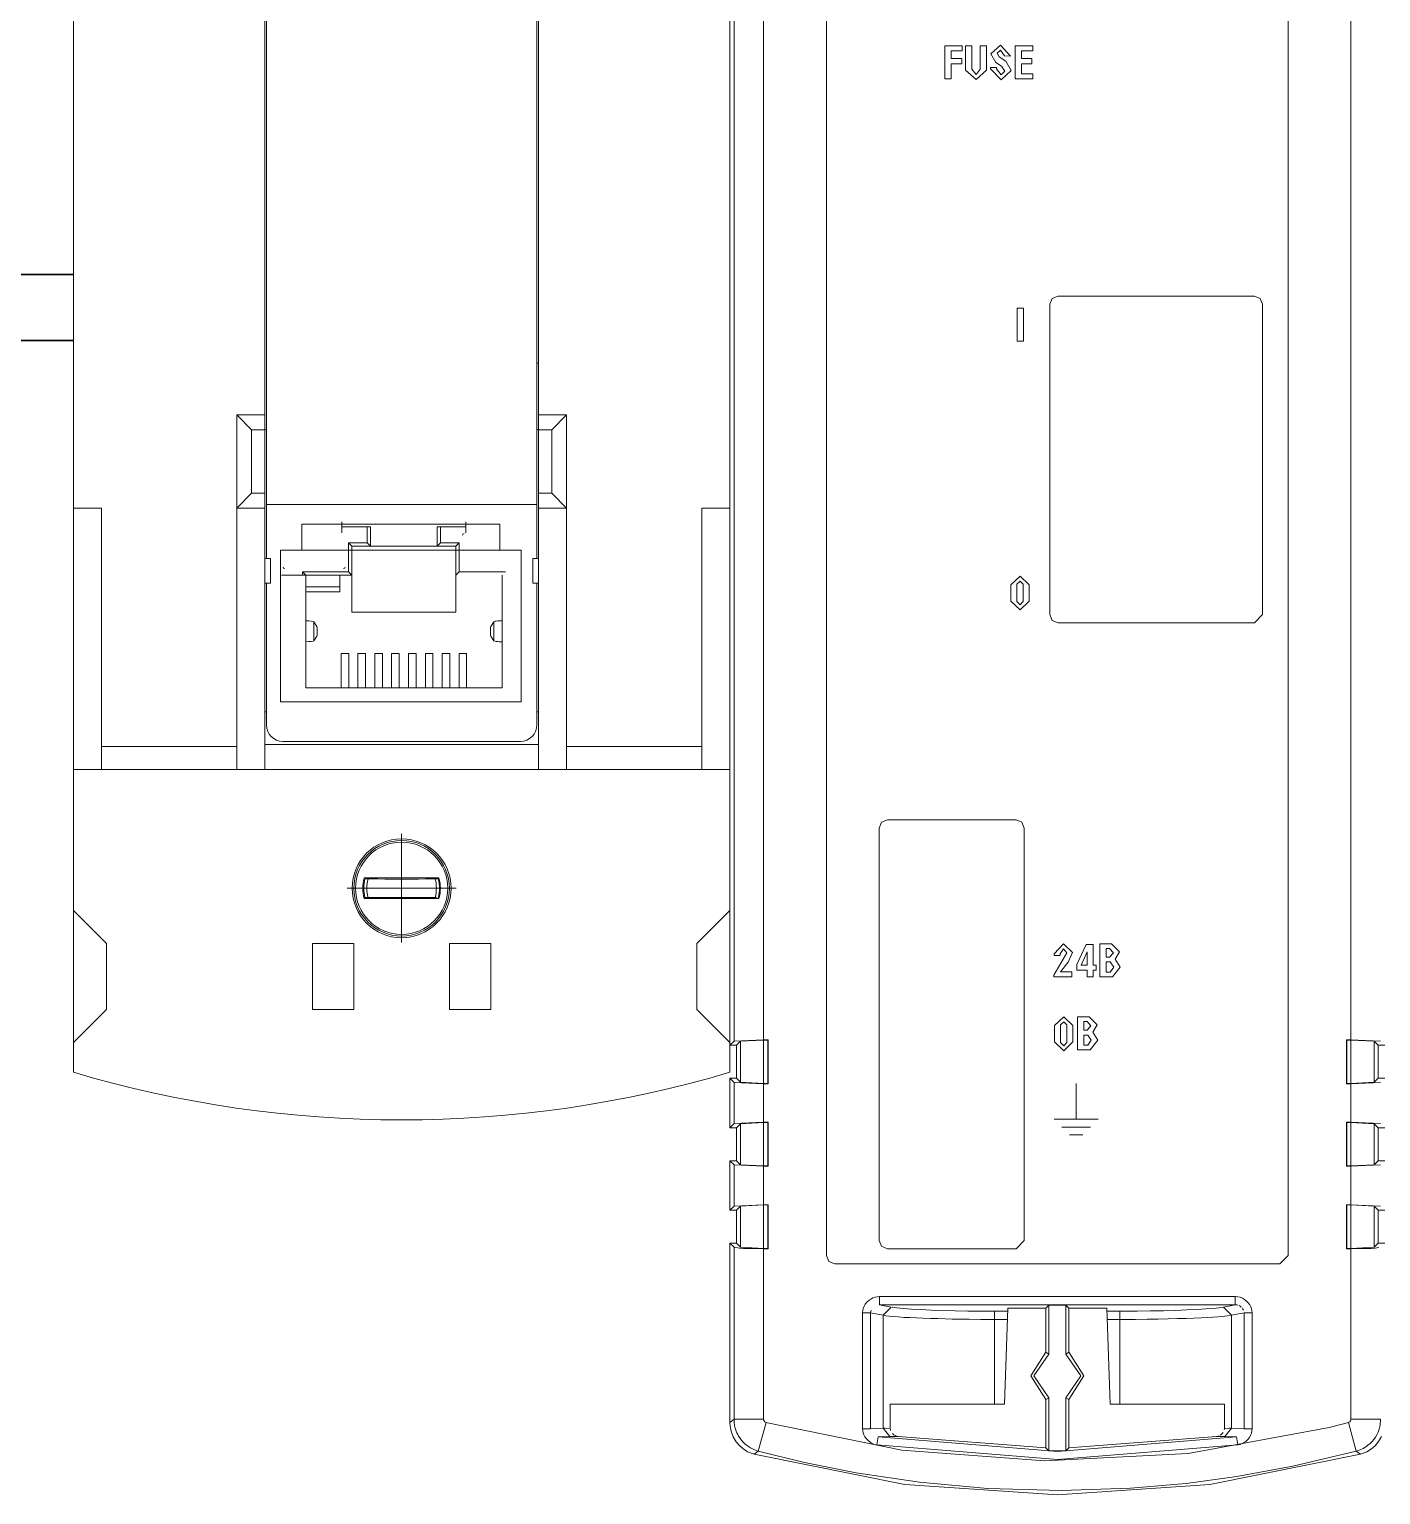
# Model space of a CAD drawing. Header units: millimetres. Extents: x -6000 to 26000, y -6000 to 26000.
# Drawn here: x 86.14 to 97.54, y -4552.83 to -4540.48 of the extents above; entities that cross this region are included whole.
import ezdxf

# ---------------------------------------------------------------- set-up
doc = ezdxf.new("R2010")
doc.units = ezdxf.units.MM
doc.header["$MEASUREMENT"] = 0
doc.linetypes.add('DOT_CENTER', pattern=[14, 12, -1, 0, -1])
for name, color, linetype, lineweight in [('Чертеж и Рисунок_Ном._пера__2', 8, 'Continuous', 15), ('Чертеж и Рисунок_Ном._пера__21', 7, 'Continuous', 30), ('Чертеж и Рисунок_Ном._пера__7', 7, 'Continuous', 15)]:
    doc.layers.add(name, color=color, linetype=linetype, lineweight=lineweight)

msp = doc.modelspace()

# ---------------------------------------------------------------- linework, layer by layer
at = {"layer": 'Чертеж и Рисунок_Ном._пера__2', "color": 8, "linetype": 'DOT_CENTER', "lineweight": 15}
for p, q in [((89.281, -4547.261), (89.281, -4548.179)), ((89.74, -4547.72), (88.822, -4547.72))]:
    msp.add_line(p, q, dxfattribs=at)
at = {"layer": 'Чертеж и Рисунок_Ном._пера__2', "color": 8, "linetype": 'Continuous', "lineweight": 15}
msp.add_circle((89.281, -4547.72), 0.389, dxfattribs=at)
for radius, start, end in [(0.319, 165.6045, 194.3955), (0.293, 164.6084, 195.3916), (0.293, 344.6084, 15.3916), (0.319, 345.6045, 14.3955)]:
    msp.add_arc((89.281, -4547.72), radius, start, end, dxfattribs=at)
at = {"layer": 'Чертеж и Рисунок_Ном._пера__21', "color": 7, "linetype": 'Continuous', "lineweight": 30}
for p, q in [((86.513, -4542.545), (85.094, -4542.545)), ((86.513, -4543.102), (85.094, -4543.102))]:
    msp.add_line(p, q, dxfattribs=at)
at = {"layer": 'Чертеж и Рисунок_Ном._пера__7', "color": 7, "linetype": 'Continuous', "lineweight": 15}
for p, q in [((88.141, -4536.397), (88.141, -4544.938)), ((90.422, -4544.938), (90.422, -4536.397)), ((92.863, -4550.818), (92.863, -4536.351)), ((96.758, -4536.351), (96.758, -4550.818)), ((86.513, -4536.821), (86.513, -4544.514)), ((92.049, -4549.044), (92.049, -4536.803)), ((92.049, -4544.514), (92.049, -4536.821)), ((92.084, -4549.01), (92.084, -4536.838)), ((92.334, -4548.998), (92.334, -4536.85)), ((97.287, -4548.998), (97.287, -4536.85)), ((88.127, -4537.607), (88.127, -4543.728)), ((90.436, -4543.291), (90.436, -4540.2)), ((94.748, -4542.795), (94.748, -4545.412)), ((96.473, -4542.726), (94.817, -4542.726)), ((96.542, -4545.412), (96.542, -4542.795)), ((90.436, -4543.291), (90.422, -4543.291)), ((90.436, -4543.728), (90.436, -4543.291)), ((87.89, -4543.728), (88.015, -4543.853)), ((87.89, -4543.728), (88.127, -4543.728)), ((87.89, -4544.514), (87.89, -4543.728)), ((88.127, -4543.853), (88.127, -4543.728)), ((90.436, -4543.728), (90.672, -4543.728)), ((90.436, -4543.728), (90.436, -4543.85)), ((90.672, -4543.728), (90.548, -4543.853)), ((90.672, -4543.728), (90.672, -4544.514)), ((88.015, -4543.853), (88.127, -4543.853)), ((88.015, -4543.853), (88.015, -4544.389)), ((88.127, -4543.853), (88.127, -4543.85)), ((88.141, -4543.85), (88.127, -4543.85)), ((88.127, -4544.389), (88.127, -4543.853)), ((90.436, -4543.85), (90.422, -4543.85)), ((90.436, -4544.389), (90.436, -4543.853)), ((90.436, -4543.853), (90.436, -4543.853)), ((90.436, -4543.853), (90.548, -4543.853)), ((90.548, -4544.389), (90.548, -4543.853)), ((88.015, -4544.389), (87.89, -4544.514)), ((88.127, -4544.389), (88.015, -4544.389)), ((88.127, -4544.514), (88.127, -4544.389)), ((90.436, -4544.389), (90.436, -4544.514)), ((90.436, -4544.389), (90.548, -4544.389)), ((90.672, -4544.514), (90.548, -4544.389)), ((86.513, -4544.514), (86.513, -4546.718)), ((86.75, -4544.514), (86.513, -4544.514)), ((86.75, -4546.525), (86.75, -4544.514)), ((87.89, -4544.514), (88.127, -4544.514)), ((87.89, -4546.525), (87.89, -4544.514)), ((88.127, -4544.938), (88.127, -4544.514)), ((90.422, -4544.485), (88.141, -4544.485)), ((90.436, -4544.514), (90.436, -4544.938)), ((90.436, -4544.514), (90.672, -4544.514)), ((90.672, -4546.525), (90.672, -4544.514)), ((91.813, -4546.525), (91.813, -4544.514)), ((92.049, -4544.514), (91.813, -4544.514)), ((92.049, -4544.514), (92.049, -4546.718)), ((89.274, -4544.649), (88.44, -4544.649)), ((88.44, -4544.649), (88.44, -4544.868)), ((88.778, -4544.631), (88.778, -4544.722)), ((88.778, -4544.673), (89.018, -4544.673)), ((88.99, -4544.673), (88.99, -4544.807)), ((89.018, -4544.673), (89.018, -4544.835)), ((89.274, -4544.649), (90.109, -4544.649)), ((89.582, -4544.673), (89.822, -4544.673)), ((89.582, -4544.835), (89.582, -4544.673)), ((89.61, -4544.807), (89.61, -4544.673)), ((89.822, -4544.631), (89.822, -4544.722)), ((90.109, -4544.649), (90.109, -4544.868)), ((88.99, -4544.807), (88.834, -4544.807)), ((88.834, -4544.807), (88.834, -4545.053)), ((88.862, -4544.835), (88.834, -4544.807)), ((89.018, -4544.835), (88.99, -4544.807)), ((89.582, -4544.835), (89.61, -4544.807)), ((89.766, -4544.807), (89.61, -4544.807)), ((89.738, -4544.835), (89.766, -4544.807)), ((89.766, -4545.053), (89.766, -4544.807)), ((88.862, -4544.835), (89.738, -4544.835)), ((88.862, -4544.835), (88.862, -4545.391)), ((89.738, -4544.835), (89.738, -4545.391)), ((88.127, -4544.938), (88.175, -4544.938)), ((88.127, -4545.147), (88.127, -4544.938)), ((88.175, -4544.938), (88.175, -4545.147)), ((88.444, -4545.053), (88.444, -4545.081)), ((88.834, -4545.053), (88.444, -4545.053)), ((88.472, -4545.081), (88.444, -4545.053)), ((88.862, -4545.081), (88.834, -4545.053)), ((89.738, -4545.081), (89.766, -4545.053)), ((90.156, -4545.053), (89.766, -4545.053)), ((90.387, -4544.938), (90.387, -4545.147)), ((90.387, -4544.938), (90.436, -4544.938)), ((90.436, -4544.938), (90.436, -4545.147)), ((88.175, -4545.147), (88.127, -4545.147)), ((88.127, -4546.232), (88.127, -4545.147)), ((88.141, -4545.147), (88.141, -4546.343)), ((88.862, -4545.081), (88.267, -4545.081)), ((88.472, -4545.081), (88.472, -4546.031)), ((88.76, -4545.178), (88.472, -4545.178)), ((88.76, -4545.081), (88.76, -4545.22)), ((90.128, -4545.081), (90.128, -4546.031)), ((90.436, -4545.147), (90.387, -4545.147)), ((90.422, -4546.343), (90.422, -4545.147)), ((90.436, -4545.147), (90.436, -4546.232)), ((88.76, -4545.22), (88.472, -4545.22)), ((89.738, -4545.391), (88.862, -4545.391)), ((88.541, -4545.633), (88.541, -4545.473)), ((88.541, -4545.473), (88.567, -4545.512)), ((88.57, -4545.57), (88.57, -4545.536)), ((90.03, -4545.57), (90.03, -4545.536)), ((90.059, -4545.473), (90.033, -4545.512)), ((90.059, -4545.633), (90.059, -4545.473)), ((94.817, -4545.481), (96.473, -4545.481)), ((88.541, -4545.633), (88.567, -4545.594)), ((90.059, -4545.633), (90.033, -4545.594)), ((88.772, -4545.739), (88.772, -4546.031)), ((88.835, -4545.739), (88.772, -4545.739)), ((88.835, -4545.739), (88.835, -4546.031)), ((88.913, -4545.739), (88.913, -4546.031)), ((88.977, -4545.739), (88.913, -4545.739)), ((88.977, -4545.739), (88.977, -4546.031)), ((89.055, -4545.739), (89.055, -4546.031)), ((89.119, -4545.739), (89.055, -4545.739)), ((89.119, -4545.739), (89.119, -4546.031)), ((89.197, -4545.739), (89.197, -4546.031)), ((89.261, -4545.739), (89.197, -4545.739)), ((89.261, -4545.739), (89.261, -4546.031)), ((89.339, -4545.739), (89.339, -4546.031)), ((89.403, -4545.739), (89.339, -4545.739)), ((89.403, -4545.739), (89.403, -4546.031)), ((89.481, -4545.739), (89.481, -4546.031)), ((89.545, -4545.739), (89.481, -4545.739)), ((89.545, -4545.739), (89.545, -4546.031)), ((89.623, -4545.739), (89.623, -4546.031)), ((89.687, -4545.739), (89.623, -4545.739)), ((89.687, -4545.739), (89.687, -4546.031)), ((89.829, -4545.739), (89.765, -4545.739)), ((89.765, -4545.739), (89.765, -4546.031)), ((89.829, -4545.739), (89.829, -4546.031)), ((90.128, -4546.031), (88.472, -4546.031)), ((88.127, -4546.507), (88.127, -4546.232)), ((88.141, -4546.232), (88.127, -4546.232)), ((90.436, -4546.232), (90.422, -4546.232)), ((90.436, -4546.232), (90.436, -4546.507)), ((86.75, -4546.718), (86.75, -4546.525)), ((87.89, -4546.525), (86.75, -4546.525)), ((87.89, -4546.718), (87.89, -4546.525)), ((88.127, -4546.718), (88.127, -4546.507)), ((88.127, -4546.507), (90.436, -4546.507)), ((90.283, -4546.482), (88.28, -4546.482)), ((90.436, -4546.507), (90.436, -4546.718)), ((91.813, -4546.525), (90.672, -4546.525)), ((90.672, -4546.718), (90.672, -4546.525)), ((91.813, -4546.718), (91.813, -4546.525)), ((86.513, -4546.718), (86.513, -4547.908)), ((86.513, -4546.718), (86.75, -4546.718)), ((86.75, -4546.718), (87.89, -4546.718)), ((87.89, -4546.718), (88.127, -4546.718)), ((88.127, -4546.718), (90.436, -4546.718)), ((90.436, -4546.718), (90.672, -4546.718)), ((90.672, -4546.718), (91.813, -4546.718)), ((91.813, -4546.718), (92.049, -4546.718)), ((92.049, -4547.908), (92.049, -4546.718)), ((94.463, -4547.143), (93.378, -4547.143)), ((93.308, -4547.213), (93.308, -4550.69)), ((94.532, -4550.69), (94.532, -4547.213)), ((89.596, -4547.632), (88.966, -4547.632)), ((88.966, -4547.807), (89.596, -4547.807)), ((86.513, -4547.908), (86.513, -4549.02)), ((86.513, -4547.908), (86.791, -4548.186)), ((91.771, -4548.186), (92.049, -4547.908)), ((92.049, -4547.908), (92.049, -4549.02)), ((86.791, -4548.186), (86.791, -4548.742)), ((88.53, -4548.742), (88.53, -4548.186)), ((88.878, -4548.186), (88.53, -4548.186)), ((88.878, -4548.186), (88.878, -4548.742)), ((89.685, -4548.186), (90.032, -4548.186)), ((89.685, -4548.742), (89.685, -4548.186)), ((90.032, -4548.186), (90.032, -4548.742)), ((91.771, -4548.742), (91.771, -4548.186)), ((93.308, -4550.69), (93.308, -4548.188)), ((94.532, -4550.69), (94.532, -4548.188)), ((86.791, -4548.742), (86.513, -4549.02)), ((88.878, -4548.742), (88.53, -4548.742)), ((90.032, -4548.742), (89.685, -4548.742)), ((92.049, -4549.02), (91.771, -4548.742)), ((92.049, -4549.044), (92.084, -4549.01)), ((92.105, -4549.044), (92.139, -4549.01)), ((92.139, -4549.356), (92.139, -4549.01)), ((92.334, -4548.998), (92.372, -4548.998)), ((92.334, -4549), (92.369, -4549)), ((92.334, -4549.366), (92.334, -4549)), ((92.372, -4548.998), (92.369, -4549)), ((92.369, -4549.366), (92.369, -4549)), ((92.372, -4549.369), (92.372, -4548.998)), ((97.249, -4548.998), (97.287, -4548.998)), ((97.249, -4548.998), (97.249, -4549.369)), ((97.252, -4549), (97.249, -4548.998)), ((97.252, -4549), (97.252, -4549.366)), ((97.252, -4549), (97.287, -4549)), ((97.287, -4549), (97.287, -4549.366)), ((97.482, -4549.01), (97.482, -4549.356)), ((97.482, -4549.01), (97.516, -4549.044)), ((86.513, -4549.02), (86.513, -4549.272)), ((92.049, -4549.272), (92.049, -4549.02)), ((92.105, -4549.044), (92.049, -4549.044)), ((92.105, -4549.044), (92.105, -4549.322)), ((97.572, -4549.044), (97.516, -4549.044)), ((97.516, -4549.322), (97.516, -4549.044)), ((92.084, -4549.357), (92.049, -4549.322)), ((92.105, -4549.322), (92.049, -4549.322)), ((92.049, -4549.74), (92.049, -4549.322)), ((92.084, -4549.705), (92.084, -4549.357)), ((92.105, -4549.322), (92.139, -4549.356)), ((92.334, -4549.366), (92.369, -4549.366)), ((92.334, -4549.366), (92.334, -4549.366)), ((92.334, -4549.693), (92.334, -4549.369)), ((92.334, -4549.369), (92.372, -4549.369)), ((92.372, -4549.369), (92.369, -4549.366)), ((94.97, -4549.368), (94.97, -4549.669)), ((97.249, -4549.369), (97.252, -4549.366)), ((97.249, -4549.369), (97.287, -4549.369)), ((97.252, -4549.366), (97.287, -4549.366)), ((97.287, -4549.366), (97.287, -4549.366)), ((97.287, -4549.693), (97.287, -4549.369)), ((97.482, -4549.356), (97.516, -4549.322)), ((97.572, -4549.322), (97.516, -4549.322)), ((92.049, -4549.74), (92.084, -4549.705)), ((92.105, -4549.74), (92.049, -4549.74)), ((92.105, -4549.74), (92.139, -4549.706)), ((92.105, -4549.74), (92.105, -4550.018)), ((92.139, -4550.052), (92.139, -4549.706)), ((92.334, -4549.693), (92.372, -4549.693)), ((92.334, -4549.696), (92.369, -4549.696)), ((92.334, -4550.062), (92.334, -4549.696)), ((92.369, -4549.696), (92.372, -4549.693)), ((92.369, -4550.062), (92.369, -4549.696)), ((92.372, -4550.065), (92.372, -4549.693)), ((94.784, -4549.669), (95.156, -4549.669)), ((94.848, -4549.734), (95.091, -4549.734)), ((97.249, -4549.693), (97.287, -4549.693)), ((97.252, -4549.696), (97.249, -4549.693)), ((97.249, -4549.693), (97.249, -4550.065)), ((97.252, -4549.696), (97.252, -4550.062)), ((97.252, -4549.696), (97.287, -4549.696)), ((97.287, -4549.696), (97.287, -4550.062)), ((97.482, -4549.706), (97.482, -4550.052)), ((97.482, -4549.706), (97.516, -4549.74)), ((97.516, -4550.018), (97.516, -4549.74)), ((97.572, -4549.74), (97.516, -4549.74)), ((95.026, -4549.799), (94.914, -4549.799)), ((92.105, -4550.018), (92.049, -4550.018)), ((92.084, -4550.052), (92.049, -4550.018)), ((92.049, -4550.435), (92.049, -4550.018)), ((92.084, -4550.401), (92.084, -4550.052)), ((92.105, -4550.018), (92.139, -4550.052)), ((92.334, -4550.062), (92.369, -4550.062)), ((92.334, -4550.062), (92.334, -4550.062)), ((92.334, -4550.065), (92.372, -4550.065)), ((92.334, -4550.389), (92.334, -4550.065)), ((92.372, -4550.065), (92.369, -4550.062)), ((97.252, -4550.062), (97.249, -4550.065)), ((97.249, -4550.065), (97.287, -4550.065)), ((97.252, -4550.062), (97.287, -4550.062)), ((97.287, -4550.062), (97.287, -4550.062)), ((97.287, -4550.389), (97.287, -4550.065)), ((97.482, -4550.052), (97.516, -4550.018)), ((97.572, -4550.018), (97.516, -4550.018)), ((92.049, -4550.435), (92.084, -4550.401)), ((92.105, -4550.435), (92.049, -4550.435)), ((92.105, -4550.435), (92.139, -4550.401)), ((92.105, -4550.435), (92.105, -4550.713)), ((92.139, -4550.747), (92.139, -4550.401)), ((92.334, -4550.389), (92.372, -4550.389)), ((92.334, -4550.391), (92.369, -4550.391)), ((92.334, -4550.757), (92.334, -4550.391)), ((92.369, -4550.391), (92.372, -4550.389)), ((92.369, -4550.757), (92.369, -4550.391)), ((92.372, -4550.76), (92.372, -4550.389)), ((97.249, -4550.389), (97.287, -4550.389)), ((97.249, -4550.389), (97.249, -4550.76)), ((97.252, -4550.391), (97.249, -4550.389)), ((97.252, -4550.391), (97.287, -4550.391)), ((97.252, -4550.391), (97.252, -4550.757)), ((97.287, -4550.391), (97.287, -4550.757)), ((97.482, -4550.401), (97.482, -4550.747)), ((97.482, -4550.401), (97.516, -4550.435)), ((97.572, -4550.435), (97.516, -4550.435)), ((97.516, -4550.713), (97.516, -4550.435)), ((92.049, -4552.225), (92.049, -4550.713)), ((92.105, -4550.713), (92.049, -4550.713)), ((92.084, -4550.748), (92.049, -4550.713)), ((92.105, -4550.713), (92.139, -4550.747)), ((97.482, -4550.747), (97.516, -4550.713)), ((97.572, -4550.713), (97.516, -4550.713)), ((92.084, -4552.199), (92.084, -4550.748)), ((92.334, -4550.757), (92.369, -4550.757)), ((92.334, -4550.757), (92.334, -4550.757)), ((92.334, -4552.199), (92.334, -4550.76)), ((92.334, -4550.76), (92.372, -4550.76)), ((92.372, -4550.76), (92.369, -4550.757)), ((93.378, -4550.76), (94.463, -4550.76)), ((97.252, -4550.757), (97.249, -4550.76)), ((97.249, -4550.76), (97.287, -4550.76)), ((97.252, -4550.757), (97.287, -4550.757)), ((97.287, -4550.757), (97.287, -4550.757)), ((97.287, -4552.199), (97.287, -4550.76)), ((96.688, -4550.887), (92.933, -4550.887)), ((93.31, -4551.233), (93.31, -4551.163)), ((96.311, -4551.163), (93.31, -4551.163)), ((96.311, -4551.233), (93.31, -4551.233)), ((93.31, -4551.233), (93.409, -4551.252)), ((96.212, -4551.252), (96.311, -4551.233)), ((96.311, -4551.163), (96.311, -4551.233)), ((93.168, -4551.301), (93.168, -4552.279)), ((93.168, -4551.301), (93.235, -4551.301)), ((93.235, -4551.301), (93.341, -4551.322)), ((93.235, -4551.301), (93.235, -4552.279)), ((93.341, -4551.322), (93.341, -4552.274)), ((94.282, -4551.287), (94.393, -4551.287)), ((94.282, -4551.287), (94.282, -4551.357)), ((94.282, -4552.07), (94.282, -4551.357)), ((94.282, -4551.357), (94.391, -4551.357)), ((94.394, -4551.261), (94.366, -4552.07)), ((94.713, -4551.261), (94.394, -4551.261)), ((94.713, -4551.261), (94.738, -4551.237)), ((94.713, -4551.261), (94.713, -4551.633)), ((94.738, -4551.237), (94.883, -4551.237)), ((94.738, -4551.237), (94.738, -4551.649)), ((94.883, -4551.649), (94.883, -4551.237)), ((94.883, -4551.237), (94.908, -4551.261)), ((94.908, -4551.633), (94.908, -4551.261)), ((95.227, -4551.261), (94.908, -4551.261)), ((95.227, -4551.261), (95.255, -4552.07)), ((95.228, -4551.287), (95.339, -4551.287)), ((95.23, -4551.357), (95.339, -4551.357)), ((95.339, -4551.357), (95.339, -4551.287)), ((95.339, -4552.07), (95.339, -4551.357)), ((96.28, -4551.322), (96.386, -4551.301)), ((96.28, -4551.322), (96.28, -4552.274)), ((96.386, -4551.301), (96.453, -4551.301)), ((96.386, -4552.279), (96.386, -4551.301)), ((96.453, -4552.279), (96.453, -4551.301)), ((93.402, -4552.275), (93.402, -4552.07)), ((93.402, -4552.07), (94.366, -4552.07)), ((94.713, -4552.033), (94.713, -4552.44)), ((94.738, -4552.017), (94.738, -4552.465)), ((94.883, -4552.465), (94.883, -4552.017)), ((94.908, -4552.44), (94.908, -4552.033)), ((95.255, -4552.07), (96.219, -4552.07)), ((96.219, -4552.07), (96.219, -4552.275)), ((92.049, -4552.225), (92.084, -4552.199)), ((93.235, -4552.279), (93.168, -4552.279)), ((93.288, -4552.415), (93.299, -4552.347)), ((96.322, -4552.347), (96.333, -4552.415)), ((96.453, -4552.279), (96.386, -4552.279)), ((92.254, -4552.493), (92.289, -4552.467)), ((94.738, -4552.465), (94.713, -4552.44)), ((94.908, -4552.44), (94.883, -4552.465)), ((97.367, -4552.493), (97.332, -4552.467))]:
    msp.add_line(p, q, dxfattribs=at)
at = {"layer": 'Чертеж и Рисунок_Ном._пера__7', "color": 7, "linetype": 'Continuous', "lineweight": 15, "flags": 128}
for points in [[(93.863, -4540.616), (93.863, -4540.895), (93.916, -4540.895), (93.916, -4540.766), (94.004, -4540.766), (94.004, -4540.723), (93.916, -4540.723), (93.916, -4540.658), (94.009, -4540.658), (94.009, -4540.616)], [(94.037, -4540.616), (94.037, -4540.82), (94.125, -4540.9), (94.213, -4540.82), (94.213, -4540.616), (94.161, -4540.616), (94.161, -4540.812), (94.125, -4540.858), (94.09, -4540.812), (94.09, -4540.616)], [(94.415, -4540.704), (94.332, -4540.611), (94.25, -4540.683), (94.292, -4540.755), (94.339, -4540.786), (94.368, -4540.828), (94.337, -4540.859), (94.298, -4540.81), (94.298, -4540.799), (94.247, -4540.799), (94.247, -4540.81), (94.337, -4540.902), (94.422, -4540.823), (94.375, -4540.745), (94.321, -4540.709), (94.303, -4540.677), (94.331, -4540.653), (94.364, -4540.701)], [(94.455, -4540.616), (94.455, -4540.895), (94.604, -4540.895), (94.604, -4540.853), (94.508, -4540.853), (94.508, -4540.766), (94.595, -4540.766), (94.595, -4540.723), (94.508, -4540.723), (94.508, -4540.658), (94.604, -4540.658), (94.604, -4540.616)], [(94.525, -4542.828), (94.472, -4542.828), (94.472, -4543.107), (94.525, -4543.107)], [(94.496, -4545.087), (94.419, -4545.16), (94.419, -4545.298), (94.496, -4545.373), (94.572, -4545.298), (94.572, -4545.16)], [(94.496, -4545.13), (94.523, -4545.155), (94.523, -4545.302), (94.496, -4545.33), (94.468, -4545.303), (94.468, -4545.155)], [(95.054, -4548.194), (94.976, -4548.363), (94.976, -4548.412), (95.063, -4548.412), (95.063, -4548.468), (95.112, -4548.468), (95.112, -4548.412), (95.137, -4548.412), (95.137, -4548.37), (95.112, -4548.37), (95.112, -4548.194)], [(95.063, -4548.37), (95.012, -4548.37), (95.063, -4548.257)], [(95.223, -4548.228), (95.251, -4548.228), (95.283, -4548.264), (95.25, -4548.302), (95.223, -4548.302)], [(95.223, -4548.342), (95.257, -4548.342), (95.286, -4548.385), (95.257, -4548.428), (95.223, -4548.428)], [(94.864, -4548.805), (94.787, -4548.878), (94.787, -4549.016), (94.864, -4549.091), (94.94, -4549.016), (94.94, -4548.878)], [(94.864, -4548.848), (94.891, -4548.873), (94.891, -4549.02), (94.864, -4549.048), (94.836, -4549.021), (94.836, -4548.873)], [(95.034, -4548.845), (95.062, -4548.845), (95.094, -4548.88), (95.061, -4548.918), (95.034, -4548.918)], [(95.034, -4548.958), (95.068, -4548.958), (95.097, -4549.001), (95.068, -4549.044), (95.034, -4549.044)]]:
    msp.add_lwpolyline(points, close=True, dxfattribs=at)
for points in [[(94.817, -4542.726), (94.768, -4542.746), (94.748, -4542.795)], [(96.522, -4542.746), (96.473, -4542.726)], [(96.542, -4542.795), (96.522, -4542.746)], [(94.748, -4545.412), (94.768, -4545.461)], [(96.473, -4545.481), (96.542, -4545.412)], [(90.059, -4545.473), (90.069, -4545.469), (90.079, -4545.467), (90.092, -4545.466), (90.103, -4545.465), (90.116, -4545.465), (90.128, -4545.465)], [(94.768, -4545.461), (94.817, -4545.481)], [(90.059, -4545.633), (90.069, -4545.637), (90.079, -4545.639), (90.092, -4545.64), (90.103, -4545.641), (90.116, -4545.641), (90.128, -4545.641)], [(93.378, -4547.143), (93.329, -4547.164), (93.308, -4547.213)], [(94.512, -4547.164), (94.463, -4547.143)], [(94.532, -4547.213), (94.512, -4547.164)], [(88.998, -4547.642), (88.986, -4547.642), (88.975, -4547.641)], [(89.564, -4547.642), (89.483, -4547.642), (89.423, -4547.643), (89.338, -4547.643), (89.281, -4547.643), (89.225, -4547.643), (89.14, -4547.643), (89.08, -4547.642), (88.998, -4547.642)], [(89.59, -4547.641), (89.577, -4547.642), (89.567, -4547.642)], [(88.973, -4547.799), (88.984, -4547.798), (88.998, -4547.798)], [(88.998, -4547.798), (89.08, -4547.797), (89.14, -4547.797), (89.225, -4547.797), (89.281, -4547.797), (89.338, -4547.797), (89.423, -4547.797), (89.483, -4547.797), (89.564, -4547.798)], [(89.564, -4547.798), (89.576, -4547.798)], [(94.903, -4548.343), (94.939, -4548.262), (94.862, -4548.189), (94.785, -4548.272), (94.785, -4548.288), (94.834, -4548.288), (94.834, -4548.273), (94.862, -4548.231), (94.89, -4548.266), (94.861, -4548.318), (94.781, -4548.453), (94.781, -4548.468), (94.933, -4548.468), (94.933, -4548.425)], [(95.299, -4548.318), (95.336, -4548.257), (95.267, -4548.189), (95.17, -4548.189), (95.17, -4548.468)], [(94.933, -4548.425), (94.838, -4548.425), (94.903, -4548.343)], [(95.17, -4548.468), (95.276, -4548.468), (95.34, -4548.385), (95.299, -4548.318)], [(95.11, -4548.934), (95.147, -4548.873), (95.078, -4548.805), (94.981, -4548.805), (94.981, -4549.084)], [(92.334, -4548.998), (92.084, -4549.01)], [(92.334, -4548.998), (92.084, -4549.01)], [(92.334, -4548.998), (92.084, -4549.01)], [(92.334, -4548.998), (92.084, -4549.01)], [(92.334, -4548.998), (92.084, -4549.01)], [(92.334, -4548.998), (92.084, -4549.01)], [(92.334, -4548.998), (92.084, -4549.01)], [(92.334, -4548.998), (92.084, -4549.01)], [(92.334, -4548.998), (92.084, -4549.01)], [(92.334, -4548.998), (92.084, -4549.01)], [(92.334, -4548.998), (92.084, -4549.01)], [(92.334, -4548.998), (92.084, -4549.01)], [(92.334, -4548.998), (92.084, -4549.01)], [(92.334, -4548.998), (92.084, -4549.01)], [(92.334, -4548.998), (92.084, -4549.01)], [(92.334, -4548.998), (92.084, -4549.01)], [(92.334, -4548.998), (92.084, -4549.01)], [(92.334, -4548.998), (92.084, -4549.01)], [(92.334, -4548.998), (92.084, -4549.01)], [(92.334, -4548.998), (92.084, -4549.01)], [(92.334, -4548.998), (92.084, -4549.01)], [(92.334, -4549), (92.139, -4549.01)], [(92.334, -4549), (92.139, -4549.01)], [(92.334, -4549), (92.139, -4549.01)], [(92.334, -4549), (92.139, -4549.01)], [(92.334, -4549), (92.139, -4549.01)], [(92.334, -4549), (92.139, -4549.01)], [(92.334, -4549), (92.139, -4549.01)], [(92.334, -4549), (92.139, -4549.01)], [(92.334, -4549), (92.139, -4549.01)], [(92.334, -4549), (92.139, -4549.01)], [(92.334, -4549), (92.139, -4549.01)], [(92.334, -4549), (92.139, -4549.01)], [(92.334, -4549), (92.139, -4549.01)], [(92.334, -4549), (92.139, -4549.01)], [(92.334, -4549), (92.139, -4549.01)], [(92.334, -4549), (92.139, -4549.01)], [(92.334, -4549), (92.139, -4549.01)], [(92.334, -4549), (92.139, -4549.01)], [(92.334, -4549), (92.139, -4549.01)], [(92.334, -4549), (92.139, -4549.01)], [(92.334, -4549), (92.139, -4549.01)], [(94.981, -4549.084), (95.087, -4549.084), (95.151, -4549.001), (95.11, -4548.934)], [(97.537, -4549.01), (97.287, -4548.998)], [(97.537, -4549.01), (97.287, -4548.998)], [(97.537, -4549.01), (97.287, -4548.998)], [(97.537, -4549.01), (97.287, -4548.998)], [(97.537, -4549.01), (97.287, -4548.998)], [(97.537, -4549.01), (97.287, -4548.998)], [(97.537, -4549.01), (97.287, -4548.998)], [(97.537, -4549.01), (97.287, -4548.998)], [(97.537, -4549.01), (97.287, -4548.998)], [(97.537, -4549.01), (97.287, -4548.998)], [(97.537, -4549.01), (97.287, -4548.998)], [(97.537, -4549.01), (97.287, -4548.998)], [(97.537, -4549.01), (97.287, -4548.998)], [(97.537, -4549.01), (97.287, -4548.998)], [(97.537, -4549.01), (97.287, -4548.998)], [(97.537, -4549.01), (97.287, -4548.998)], [(97.537, -4549.01), (97.287, -4548.998)], [(97.537, -4549.01), (97.287, -4548.998)], [(97.537, -4549.01), (97.287, -4548.998)], [(97.537, -4549.01), (97.287, -4548.998)], [(97.537, -4549.01), (97.287, -4548.998)], [(97.482, -4549.01), (97.287, -4549)], [(97.482, -4549.01), (97.287, -4549)], [(97.482, -4549.01), (97.287, -4549)], [(97.482, -4549.01), (97.287, -4549)], [(97.482, -4549.01), (97.287, -4549)], [(97.482, -4549.01), (97.287, -4549)], [(97.482, -4549.01), (97.287, -4549)], [(97.482, -4549.01), (97.287, -4549)], [(97.482, -4549.01), (97.287, -4549)], [(97.482, -4549.01), (97.287, -4549)], [(97.482, -4549.01), (97.287, -4549)], [(97.482, -4549.01), (97.287, -4549)], [(97.482, -4549.01), (97.287, -4549)], [(97.482, -4549.01), (97.287, -4549)], [(97.482, -4549.01), (97.287, -4549)], [(97.482, -4549.01), (97.287, -4549)], [(97.482, -4549.01), (97.287, -4549)], [(97.482, -4549.01), (97.287, -4549)], [(97.482, -4549.01), (97.287, -4549)], [(97.482, -4549.01), (97.287, -4549)], [(97.482, -4549.01), (97.287, -4549)], [(92.084, -4549.357), (92.334, -4549.369)], [(92.084, -4549.357), (92.334, -4549.369)], [(92.084, -4549.357), (92.334, -4549.369)], [(92.084, -4549.357), (92.334, -4549.369)], [(92.084, -4549.357), (92.334, -4549.369)], [(92.084, -4549.357), (92.334, -4549.369)], [(92.084, -4549.357), (92.334, -4549.369)], [(92.084, -4549.357), (92.334, -4549.369)], [(92.084, -4549.357), (92.334, -4549.369)], [(92.084, -4549.357), (92.334, -4549.369)], [(92.084, -4549.357), (92.334, -4549.369)], [(92.084, -4549.357), (92.334, -4549.369)], [(92.084, -4549.357), (92.334, -4549.369)], [(92.084, -4549.357), (92.334, -4549.369)], [(92.084, -4549.357), (92.334, -4549.369)], [(92.084, -4549.357), (92.334, -4549.369)], [(92.084, -4549.357), (92.334, -4549.369)], [(92.084, -4549.357), (92.334, -4549.369)], [(92.084, -4549.357), (92.334, -4549.369)], [(92.084, -4549.357), (92.334, -4549.369)], [(92.084, -4549.357), (92.334, -4549.369)], [(92.139, -4549.356), (92.334, -4549.366)], [(92.139, -4549.356), (92.334, -4549.366)], [(92.139, -4549.356), (92.334, -4549.366)], [(92.139, -4549.356), (92.334, -4549.366)], [(92.139, -4549.356), (92.334, -4549.366)], [(92.139, -4549.356), (92.334, -4549.366)], [(92.139, -4549.356), (92.334, -4549.366)], [(92.139, -4549.356), (92.334, -4549.366)], [(92.139, -4549.356), (92.334, -4549.366)], [(92.139, -4549.356), (92.334, -4549.366)], [(92.139, -4549.356), (92.334, -4549.366)], [(92.139, -4549.356), (92.334, -4549.366)], [(92.139, -4549.356), (92.334, -4549.366)], [(92.139, -4549.356), (92.334, -4549.366)], [(92.139, -4549.356), (92.334, -4549.366)], [(92.139, -4549.356), (92.334, -4549.366)], [(92.139, -4549.356), (92.334, -4549.366)], [(92.139, -4549.356), (92.334, -4549.366)], [(92.139, -4549.356), (92.334, -4549.366)], [(92.139, -4549.356), (92.334, -4549.366)], [(92.139, -4549.356), (92.334, -4549.366)], [(97.287, -4549.366), (97.482, -4549.356)], [(97.287, -4549.366), (97.482, -4549.356)], [(97.287, -4549.366), (97.482, -4549.356)], [(97.287, -4549.366), (97.482, -4549.356)], [(97.287, -4549.366), (97.482, -4549.356)], [(97.287, -4549.366), (97.482, -4549.356)], [(97.287, -4549.366), (97.482, -4549.356)], [(97.287, -4549.366), (97.482, -4549.356)], [(97.287, -4549.366), (97.482, -4549.356)], [(97.287, -4549.366), (97.482, -4549.356)], [(97.287, -4549.366), (97.482, -4549.356)], [(97.287, -4549.366), (97.482, -4549.356)], [(97.287, -4549.366), (97.482, -4549.356)], [(97.287, -4549.366), (97.482, -4549.356)], [(97.287, -4549.366), (97.482, -4549.356)], [(97.287, -4549.366), (97.482, -4549.356)], [(97.287, -4549.366), (97.482, -4549.356)], [(97.287, -4549.366), (97.482, -4549.356)], [(97.287, -4549.366), (97.482, -4549.356)], [(97.287, -4549.366), (97.482, -4549.356)], [(97.287, -4549.366), (97.482, -4549.356)], [(97.287, -4549.369), (97.537, -4549.357)], [(97.287, -4549.369), (97.537, -4549.357)], [(97.287, -4549.369), (97.537, -4549.357)], [(97.287, -4549.369), (97.537, -4549.357)], [(97.287, -4549.369), (97.537, -4549.357)], [(97.287, -4549.369), (97.537, -4549.357)], [(97.287, -4549.369), (97.537, -4549.357)], [(97.287, -4549.369), (97.537, -4549.357)], [(97.287, -4549.369), (97.537, -4549.357)], [(97.287, -4549.369), (97.537, -4549.357)], [(97.287, -4549.369), (97.537, -4549.357)], [(97.287, -4549.369), (97.537, -4549.357)], [(97.287, -4549.369), (97.537, -4549.357)], [(97.287, -4549.369), (97.537, -4549.357)], [(97.287, -4549.369), (97.537, -4549.357)], [(97.287, -4549.369), (97.537, -4549.357)], [(97.287, -4549.369), (97.537, -4549.357)], [(97.287, -4549.369), (97.537, -4549.357)], [(97.287, -4549.369), (97.537, -4549.357)], [(97.287, -4549.369), (97.537, -4549.357)], [(97.287, -4549.369), (97.537, -4549.357)], [(92.334, -4549.693), (92.084, -4549.705)], [(92.334, -4549.693), (92.084, -4549.705)], [(92.334, -4549.693), (92.084, -4549.705)], [(92.334, -4549.693), (92.084, -4549.705)], [(92.334, -4549.693), (92.084, -4549.705)], [(92.334, -4549.693), (92.084, -4549.705)], [(92.334, -4549.693), (92.084, -4549.705)], [(92.334, -4549.693), (92.084, -4549.705)], [(92.334, -4549.693), (92.084, -4549.705)], [(92.334, -4549.693), (92.084, -4549.705)], [(92.334, -4549.693), (92.084, -4549.705)], [(92.334, -4549.693), (92.084, -4549.705)], [(92.334, -4549.693), (92.084, -4549.705)], [(92.334, -4549.693), (92.084, -4549.705)], [(92.334, -4549.693), (92.084, -4549.705)], [(92.334, -4549.693), (92.084, -4549.705)], [(92.334, -4549.693), (92.084, -4549.705)], [(92.334, -4549.693), (92.084, -4549.705)], [(92.334, -4549.693), (92.084, -4549.705)], [(92.334, -4549.693), (92.084, -4549.705)], [(92.334, -4549.693), (92.084, -4549.705)], [(92.334, -4549.696), (92.139, -4549.706)], [(92.334, -4549.696), (92.139, -4549.706)], [(92.334, -4549.696), (92.139, -4549.706)], [(92.334, -4549.696), (92.139, -4549.706)], [(92.334, -4549.696), (92.139, -4549.706)], [(92.334, -4549.696), (92.139, -4549.706)], [(92.334, -4549.696), (92.139, -4549.706)], [(92.334, -4549.696), (92.139, -4549.706)], [(92.334, -4549.696), (92.139, -4549.706)], [(92.334, -4549.696), (92.139, -4549.706)], [(92.334, -4549.696), (92.139, -4549.706)], [(92.334, -4549.696), (92.139, -4549.706)], [(92.334, -4549.696), (92.139, -4549.706)], [(92.334, -4549.696), (92.139, -4549.706)], [(92.334, -4549.696), (92.139, -4549.706)], [(92.334, -4549.696), (92.139, -4549.706)], [(92.334, -4549.696), (92.139, -4549.706)], [(92.334, -4549.696), (92.139, -4549.706)], [(92.334, -4549.696), (92.139, -4549.706)], [(92.334, -4549.696), (92.139, -4549.706)], [(92.334, -4549.696), (92.139, -4549.706)], [(97.537, -4549.705), (97.287, -4549.693)], [(97.537, -4549.705), (97.287, -4549.693)], [(97.537, -4549.705), (97.287, -4549.693)], [(97.537, -4549.705), (97.287, -4549.693)], [(97.537, -4549.705), (97.287, -4549.693)], [(97.537, -4549.705), (97.287, -4549.693)], [(97.537, -4549.705), (97.287, -4549.693)], [(97.537, -4549.705), (97.287, -4549.693)], [(97.537, -4549.705), (97.287, -4549.693)], [(97.537, -4549.705), (97.287, -4549.693)], [(97.537, -4549.705), (97.287, -4549.693)], [(97.537, -4549.705), (97.287, -4549.693)], [(97.537, -4549.705), (97.287, -4549.693)], [(97.537, -4549.705), (97.287, -4549.693)], [(97.537, -4549.705), (97.287, -4549.693)], [(97.537, -4549.705), (97.287, -4549.693)], [(97.537, -4549.705), (97.287, -4549.693)], [(97.537, -4549.705), (97.287, -4549.693)], [(97.537, -4549.705), (97.287, -4549.693)], [(97.537, -4549.705), (97.287, -4549.693)], [(97.537, -4549.705), (97.287, -4549.693)], [(97.482, -4549.706), (97.287, -4549.696)], [(97.482, -4549.706), (97.287, -4549.696)], [(97.482, -4549.706), (97.287, -4549.696)], [(97.482, -4549.706), (97.287, -4549.696)], [(97.482, -4549.706), (97.287, -4549.696)], [(97.482, -4549.706), (97.287, -4549.696)], [(97.482, -4549.706), (97.287, -4549.696)], [(97.482, -4549.706), (97.287, -4549.696)], [(97.482, -4549.706), (97.287, -4549.696)], [(97.482, -4549.706), (97.287, -4549.696)], [(97.482, -4549.706), (97.287, -4549.696)], [(97.482, -4549.706), (97.287, -4549.696)], [(97.482, -4549.706), (97.287, -4549.696)], [(97.482, -4549.706), (97.287, -4549.696)], [(97.482, -4549.706), (97.287, -4549.696)], [(97.482, -4549.706), (97.287, -4549.696)], [(97.482, -4549.706), (97.287, -4549.696)], [(97.482, -4549.706), (97.287, -4549.696)], [(97.482, -4549.706), (97.287, -4549.696)], [(97.482, -4549.706), (97.287, -4549.696)], [(97.482, -4549.706), (97.287, -4549.696)], [(92.084, -4550.052), (92.334, -4550.065)], [(92.084, -4550.052), (92.334, -4550.065)], [(92.084, -4550.052), (92.334, -4550.065)], [(92.084, -4550.052), (92.334, -4550.065)], [(92.084, -4550.052), (92.334, -4550.065)], [(92.084, -4550.052), (92.334, -4550.065)], [(92.084, -4550.052), (92.334, -4550.065)], [(92.084, -4550.052), (92.334, -4550.065)], [(92.084, -4550.052), (92.334, -4550.065)], [(92.084, -4550.052), (92.334, -4550.065)], [(92.084, -4550.052), (92.334, -4550.065)], [(92.084, -4550.052), (92.334, -4550.065)], [(92.084, -4550.052), (92.334, -4550.065)], [(92.084, -4550.052), (92.334, -4550.065)], [(92.084, -4550.052), (92.334, -4550.065)], [(92.084, -4550.052), (92.334, -4550.065)], [(92.084, -4550.052), (92.334, -4550.065)], [(92.084, -4550.052), (92.334, -4550.065)], [(92.084, -4550.052), (92.334, -4550.065)], [(92.084, -4550.052), (92.334, -4550.065)], [(92.084, -4550.052), (92.334, -4550.065)], [(92.139, -4550.052), (92.334, -4550.062)], [(92.139, -4550.052), (92.334, -4550.062)], [(92.139, -4550.052), (92.334, -4550.062)], [(92.139, -4550.052), (92.334, -4550.062)], [(92.139, -4550.052), (92.334, -4550.062)], [(92.139, -4550.052), (92.334, -4550.062)], [(92.139, -4550.052), (92.334, -4550.062)], [(92.139, -4550.052), (92.334, -4550.062)], [(92.139, -4550.052), (92.334, -4550.062)], [(92.139, -4550.052), (92.334, -4550.062)], [(92.139, -4550.052), (92.334, -4550.062)], [(92.139, -4550.052), (92.334, -4550.062)], [(92.139, -4550.052), (92.334, -4550.062)], [(92.139, -4550.052), (92.334, -4550.062)], [(92.139, -4550.052), (92.334, -4550.062)], [(92.139, -4550.052), (92.334, -4550.062)], [(92.139, -4550.052), (92.334, -4550.062)], [(92.139, -4550.052), (92.334, -4550.062)], [(92.139, -4550.052), (92.334, -4550.062)], [(92.139, -4550.052), (92.334, -4550.062)], [(92.139, -4550.052), (92.334, -4550.062)], [(97.287, -4550.062), (97.482, -4550.052)], [(97.287, -4550.062), (97.482, -4550.052)], [(97.287, -4550.062), (97.482, -4550.052)], [(97.287, -4550.062), (97.482, -4550.052)], [(97.287, -4550.062), (97.482, -4550.052)], [(97.287, -4550.062), (97.482, -4550.052)], [(97.287, -4550.062), (97.482, -4550.052)], [(97.287, -4550.062), (97.482, -4550.052)], [(97.287, -4550.062), (97.482, -4550.052)], [(97.287, -4550.062), (97.482, -4550.052)], [(97.287, -4550.062), (97.482, -4550.052)], [(97.287, -4550.062), (97.482, -4550.052)], [(97.287, -4550.062), (97.482, -4550.052)], [(97.287, -4550.062), (97.482, -4550.052)], [(97.287, -4550.062), (97.482, -4550.052)], [(97.287, -4550.062), (97.482, -4550.052)], [(97.287, -4550.062), (97.482, -4550.052)], [(97.287, -4550.062), (97.482, -4550.052)], [(97.287, -4550.062), (97.482, -4550.052)], [(97.287, -4550.062), (97.482, -4550.052)], [(97.287, -4550.062), (97.482, -4550.052)], [(97.287, -4550.065), (97.537, -4550.052)], [(97.287, -4550.065), (97.537, -4550.052)], [(97.287, -4550.065), (97.537, -4550.052)], [(97.287, -4550.065), (97.537, -4550.052)], [(97.287, -4550.065), (97.537, -4550.052)], [(97.287, -4550.065), (97.537, -4550.052)], [(97.287, -4550.065), (97.537, -4550.052)], [(97.287, -4550.065), (97.537, -4550.052)], [(97.287, -4550.065), (97.537, -4550.052)], [(97.287, -4550.065), (97.537, -4550.052)], [(97.287, -4550.065), (97.537, -4550.052)], [(97.287, -4550.065), (97.537, -4550.052)], [(97.287, -4550.065), (97.537, -4550.052)], [(97.287, -4550.065), (97.537, -4550.052)], [(97.287, -4550.065), (97.537, -4550.052)], [(97.287, -4550.065), (97.537, -4550.052)], [(97.287, -4550.065), (97.537, -4550.052)], [(97.287, -4550.065), (97.537, -4550.052)], [(97.287, -4550.065), (97.537, -4550.052)], [(97.287, -4550.065), (97.537, -4550.052)], [(97.287, -4550.065), (97.537, -4550.052)], [(92.334, -4550.389), (92.084, -4550.401)], [(92.334, -4550.389), (92.084, -4550.401)], [(92.334, -4550.389), (92.084, -4550.401)], [(92.334, -4550.389), (92.084, -4550.401)], [(92.334, -4550.389), (92.084, -4550.401)], [(92.334, -4550.389), (92.084, -4550.401)], [(92.334, -4550.389), (92.084, -4550.401)], [(92.334, -4550.389), (92.084, -4550.401)], [(92.334, -4550.389), (92.084, -4550.401)], [(92.334, -4550.389), (92.084, -4550.401)], [(92.334, -4550.389), (92.084, -4550.401)], [(92.334, -4550.389), (92.084, -4550.401)], [(92.334, -4550.389), (92.084, -4550.401)], [(92.334, -4550.389), (92.084, -4550.401)], [(92.334, -4550.389), (92.084, -4550.401)], [(92.334, -4550.389), (92.084, -4550.401)], [(92.334, -4550.389), (92.084, -4550.401)], [(92.334, -4550.389), (92.084, -4550.401)], [(92.334, -4550.389), (92.084, -4550.401)], [(92.334, -4550.389), (92.084, -4550.401)], [(92.334, -4550.389), (92.084, -4550.401)], [(92.334, -4550.391), (92.139, -4550.401)], [(92.334, -4550.391), (92.139, -4550.401)], [(92.334, -4550.391), (92.139, -4550.401)], [(92.334, -4550.391), (92.139, -4550.401)], [(92.334, -4550.391), (92.139, -4550.401)], [(92.334, -4550.391), (92.139, -4550.401)], [(92.334, -4550.391), (92.139, -4550.401)], [(92.334, -4550.391), (92.139, -4550.401)], [(92.334, -4550.391), (92.139, -4550.401)], [(92.334, -4550.391), (92.139, -4550.401)], [(92.334, -4550.391), (92.139, -4550.401)], [(92.334, -4550.391), (92.139, -4550.401)], [(92.334, -4550.391), (92.139, -4550.401)], [(92.334, -4550.391), (92.139, -4550.401)], [(92.334, -4550.391), (92.139, -4550.401)], [(92.334, -4550.391), (92.139, -4550.401)], [(92.334, -4550.391), (92.139, -4550.401)], [(92.334, -4550.391), (92.139, -4550.401)], [(92.334, -4550.391), (92.139, -4550.401)], [(92.334, -4550.391), (92.139, -4550.401)], [(92.334, -4550.391), (92.139, -4550.401)], [(97.537, -4550.401), (97.287, -4550.389)], [(97.537, -4550.401), (97.287, -4550.389)], [(97.537, -4550.401), (97.287, -4550.389)], [(97.537, -4550.401), (97.287, -4550.389)], [(97.537, -4550.401), (97.287, -4550.389)], [(97.537, -4550.401), (97.287, -4550.389)], [(97.537, -4550.401), (97.287, -4550.389)], [(97.537, -4550.401), (97.287, -4550.389)], [(97.537, -4550.401), (97.287, -4550.389)], [(97.537, -4550.401), (97.287, -4550.389)], [(97.537, -4550.401), (97.287, -4550.389)], [(97.537, -4550.401), (97.287, -4550.389)], [(97.537, -4550.401), (97.287, -4550.389)], [(97.537, -4550.401), (97.287, -4550.389)], [(97.537, -4550.401), (97.287, -4550.389)], [(97.537, -4550.401), (97.287, -4550.389)], [(97.537, -4550.401), (97.287, -4550.389)], [(97.537, -4550.401), (97.287, -4550.389)], [(97.537, -4550.401), (97.287, -4550.389)], [(97.537, -4550.401), (97.287, -4550.389)], [(97.537, -4550.401), (97.287, -4550.389)], [(97.482, -4550.401), (97.287, -4550.391)], [(97.482, -4550.401), (97.287, -4550.391)], [(97.482, -4550.401), (97.287, -4550.391)], [(97.482, -4550.401), (97.287, -4550.391)], [(97.482, -4550.401), (97.287, -4550.391)], [(97.482, -4550.401), (97.287, -4550.391)], [(97.482, -4550.401), (97.287, -4550.391)], [(97.482, -4550.401), (97.287, -4550.391)], [(97.482, -4550.401), (97.287, -4550.391)], [(97.482, -4550.401), (97.287, -4550.391)], [(97.482, -4550.401), (97.287, -4550.391)], [(97.482, -4550.401), (97.287, -4550.391)], [(97.482, -4550.401), (97.287, -4550.391)], [(97.482, -4550.401), (97.287, -4550.391)], [(97.482, -4550.401), (97.287, -4550.391)], [(97.482, -4550.401), (97.287, -4550.391)], [(97.482, -4550.401), (97.287, -4550.391)], [(97.482, -4550.401), (97.287, -4550.391)], [(97.482, -4550.401), (97.287, -4550.391)], [(97.482, -4550.401), (97.287, -4550.391)], [(97.482, -4550.401), (97.287, -4550.391)], [(93.308, -4550.69), (93.329, -4550.74)], [(93.329, -4550.74), (93.378, -4550.76)], [(94.463, -4550.76), (94.532, -4550.69)], [(92.09, -4550.75), (92.115, -4550.753)], [(92.115, -4550.753), (92.131, -4550.755)], [(92.131, -4550.755), (92.163, -4550.757)], [(92.139, -4550.747), (92.334, -4550.757)], [(92.139, -4550.747), (92.334, -4550.757)], [(92.139, -4550.747), (92.334, -4550.757)], [(92.139, -4550.747), (92.334, -4550.757)], [(92.139, -4550.747), (92.334, -4550.757)], [(92.139, -4550.747), (92.334, -4550.757)], [(92.139, -4550.747), (92.334, -4550.757)], [(92.139, -4550.747), (92.334, -4550.757)], [(92.139, -4550.747), (92.334, -4550.757)], [(92.139, -4550.747), (92.334, -4550.757)], [(92.139, -4550.747), (92.334, -4550.757)], [(92.139, -4550.747), (92.334, -4550.757)], [(92.139, -4550.747), (92.334, -4550.757)], [(92.139, -4550.747), (92.334, -4550.757)], [(92.139, -4550.747), (92.334, -4550.757)], [(92.139, -4550.747), (92.334, -4550.757)], [(92.139, -4550.747), (92.334, -4550.757)], [(92.139, -4550.747), (92.334, -4550.757)], [(92.139, -4550.747), (92.334, -4550.757)], [(92.139, -4550.747), (92.334, -4550.757)], [(92.139, -4550.747), (92.334, -4550.757)], [(92.163, -4550.757), (92.21, -4550.758)], [(92.21, -4550.758), (92.254, -4550.759), (92.334, -4550.76)], [(92.863, -4550.818), (92.883, -4550.867)], [(96.688, -4550.887), (96.758, -4550.818)], [(97.287, -4550.757), (97.482, -4550.747)], [(97.287, -4550.757), (97.482, -4550.747)], [(97.287, -4550.757), (97.482, -4550.747)], [(97.287, -4550.757), (97.482, -4550.747)], [(97.287, -4550.757), (97.482, -4550.747)], [(97.287, -4550.757), (97.482, -4550.747)], [(97.287, -4550.757), (97.482, -4550.747)], [(97.287, -4550.757), (97.482, -4550.747)], [(97.287, -4550.757), (97.482, -4550.747)], [(97.287, -4550.757), (97.482, -4550.747)], [(97.287, -4550.757), (97.482, -4550.747)], [(97.287, -4550.757), (97.482, -4550.747)], [(97.287, -4550.757), (97.482, -4550.747)], [(97.287, -4550.757), (97.482, -4550.747)], [(97.287, -4550.757), (97.482, -4550.747)], [(97.287, -4550.757), (97.482, -4550.747)], [(97.287, -4550.757), (97.482, -4550.747)], [(97.287, -4550.757), (97.482, -4550.747)], [(97.287, -4550.757), (97.482, -4550.747)], [(97.287, -4550.757), (97.482, -4550.747)], [(97.287, -4550.757), (97.482, -4550.747)], [(97.367, -4550.759), (97.287, -4550.76)], [(97.458, -4550.757), (97.411, -4550.758), (97.367, -4550.759)], [(97.49, -4550.755), (97.458, -4550.757)], [(97.506, -4550.753), (97.49, -4550.755)], [(97.522, -4550.751), (97.506, -4550.753)], [(92.883, -4550.867), (92.933, -4550.887)], [(93.191, -4551.229), (93.181, -4551.246)], [(93.205, -4551.212), (93.191, -4551.229)], [(93.22, -4551.197), (93.205, -4551.212)], [(93.238, -4551.185), (93.22, -4551.197)], [(93.274, -4551.169), (93.256, -4551.175), (93.238, -4551.185)], [(93.293, -4551.165), (93.274, -4551.169)], [(93.31, -4551.163), (93.293, -4551.165)], [(96.311, -4551.233), (96.323, -4551.234)], [(96.351, -4551.17), (96.332, -4551.165), (96.313, -4551.163)], [(96.323, -4551.234), (96.334, -4551.237)], [(96.371, -4551.178), (96.351, -4551.17)], [(96.389, -4551.189), (96.371, -4551.178)], [(96.406, -4551.202), (96.389, -4551.189)], [(96.421, -4551.217), (96.406, -4551.202)], [(96.433, -4551.234), (96.421, -4551.217)], [(96.442, -4551.251), (96.433, -4551.234)], [(93.17, -4551.282), (93.168, -4551.299)], [(93.174, -4551.264), (93.17, -4551.282)], [(93.181, -4551.246), (93.174, -4551.264)], [(93.235, -4551.301), (93.238, -4551.289), (93.241, -4551.279)], [(93.341, -4551.322), (93.409, -4551.252)], [(93.427, -4551.332), (93.393, -4551.329), (93.364, -4551.325), (93.341, -4551.322)], [(93.58, -4551.27), (93.513, -4551.265), (93.458, -4551.259), (93.418, -4551.254)], [(93.516, -4551.339), (93.469, -4551.335), (93.427, -4551.332)], [(93.568, -4551.341), (93.516, -4551.339)], [(93.74, -4551.349), (93.677, -4551.346), (93.622, -4551.344), (93.568, -4551.341)], [(93.658, -4551.274), (93.58, -4551.27)], [(94.282, -4551.287), (94.167, -4551.287), (94.056, -4551.286), (93.949, -4551.284), (93.844, -4551.281), (93.747, -4551.278), (93.658, -4551.274)], [(93.802, -4551.35), (93.74, -4551.349)], [(93.99, -4551.354), (93.924, -4551.353), (93.866, -4551.352), (93.802, -4551.35)], [(94.066, -4551.355), (93.99, -4551.354)], [(94.166, -4551.356), (94.066, -4551.355)], [(94.282, -4551.357), (94.166, -4551.356)], [(95.372, -4551.287), (95.339, -4551.287)], [(95.745, -4551.352), (95.661, -4551.354), (95.568, -4551.355), (95.469, -4551.356), (95.388, -4551.357), (95.339, -4551.357)], [(95.484, -4551.287), (95.372, -4551.287)], [(95.808, -4551.28), (95.706, -4551.283), (95.597, -4551.285), (95.484, -4551.287)], [(96.123, -4551.337), (96.079, -4551.34), (96.024, -4551.343), (95.963, -4551.346), (95.897, -4551.348), (95.824, -4551.35), (95.745, -4551.352)], [(96.212, -4551.252), (96.175, -4551.258), (96.126, -4551.263), (96.064, -4551.268), (95.989, -4551.273), (95.903, -4551.277), (95.808, -4551.28)], [(96.164, -4551.334), (96.123, -4551.337)], [(96.203, -4551.331), (96.164, -4551.334)], [(96.243, -4551.327), (96.203, -4551.331)], [(96.212, -4551.252), (96.28, -4551.322)], [(96.28, -4551.322), (96.243, -4551.327)], [(96.343, -4551.24), (96.353, -4551.246), (96.361, -4551.252)], [(96.369, -4551.26), (96.375, -4551.269), (96.38, -4551.278)], [(96.448, -4551.267), (96.442, -4551.251)], [(96.452, -4551.284), (96.448, -4551.267)], [(96.453, -4551.301), (96.452, -4551.284)], [(94.713, -4551.633), (94.588, -4551.833), (94.713, -4552.033)], [(94.738, -4551.649), (94.613, -4551.833), (94.738, -4552.017)], [(94.713, -4551.633), (94.738, -4551.649)], [(94.883, -4551.649), (94.908, -4551.633)], [(94.883, -4552.017), (95.008, -4551.833), (94.883, -4551.649)], [(94.908, -4552.033), (95.033, -4551.833), (94.908, -4551.633)], [(94.738, -4552.017), (94.713, -4552.033)], [(94.908, -4552.033), (94.883, -4552.017)], [(92.334, -4552.199), (92.084, -4552.199)], [(92.084, -4552.214), (92.084, -4552.199)], [(92.091, -4552.264), (92.088, -4552.247), (92.085, -4552.23), (92.084, -4552.214)], [(92.354, -4552.226), (92.345, -4552.221), (92.338, -4552.213), (92.334, -4552.204)], [(97.267, -4552.226), (97.276, -4552.221), (97.283, -4552.213), (97.287, -4552.204)], [(97.537, -4552.199), (97.287, -4552.199)], [(97.525, -4552.282), (97.533, -4552.249), (97.537, -4552.199)], [(92.06, -4552.3), (92.051, -4552.255), (92.049, -4552.225)], [(92.078, -4552.348), (92.06, -4552.3)], [(92.096, -4552.281), (92.091, -4552.264)], [(92.116, -4552.328), (92.109, -4552.314), (92.102, -4552.298), (92.096, -4552.281)], [(92.123, -4552.341), (92.116, -4552.328)], [(92.132, -4552.355), (92.123, -4552.341)], [(92.289, -4552.467), (92.354, -4552.226)], [(92.367, -4552.229), (92.354, -4552.226)], [(97.267, -4552.226), (97.103, -4552.268), (95.915, -4552.486), (94.705, -4552.55), (93.5, -4552.459), (92.367, -4552.229)], [(93.168, -4552.279), (93.169, -4552.295)], [(93.169, -4552.295), (93.173, -4552.312)], [(93.173, -4552.312), (93.179, -4552.33)], [(93.179, -4552.33), (93.188, -4552.347)], [(93.188, -4552.347), (93.2, -4552.363)], [(93.235, -4552.279), (93.288, -4552.277), (93.341, -4552.274)], [(93.299, -4552.347), (93.398, -4552.343)], [(93.299, -4552.347), (94.811, -4552.47), (96.322, -4552.347)], [(93.398, -4552.343), (93.341, -4552.274)], [(93.402, -4552.275), (93.358, -4552.274), (93.341, -4552.274)], [(93.417, -4552.343), (93.398, -4552.343)], [(93.405, -4552.293), (93.403, -4552.282)], [(93.468, -4552.344), (93.44, -4552.343), (93.417, -4552.343)], [(93.433, -4552.33), (93.42, -4552.319)], [(93.449, -4552.339), (93.433, -4552.33)], [(93.468, -4552.344), (93.449, -4552.339)], [(93.468, -4552.344), (94.713, -4552.44)], [(94.908, -4552.44), (96.153, -4552.344)], [(96.174, -4552.338), (96.153, -4552.344)], [(96.181, -4552.343), (96.153, -4552.344)], [(96.204, -4552.343), (96.181, -4552.343)], [(96.193, -4552.327), (96.183, -4552.334)], [(96.208, -4552.31), (96.202, -4552.318), (96.193, -4552.327)], [(96.223, -4552.343), (96.204, -4552.343)], [(96.219, -4552.275), (96.217, -4552.289)], [(96.28, -4552.274), (96.263, -4552.274), (96.219, -4552.275)], [(96.28, -4552.274), (96.223, -4552.343)], [(96.223, -4552.343), (96.322, -4552.347)], [(96.28, -4552.274), (96.333, -4552.277), (96.386, -4552.279)], [(96.417, -4552.368), (96.43, -4552.351), (96.44, -4552.333), (96.447, -4552.315)], [(96.447, -4552.315), (96.451, -4552.297)], [(96.451, -4552.297), (96.453, -4552.279)], [(97.267, -4552.226), (97.332, -4552.467)], [(97.493, -4552.35), (97.505, -4552.329)], [(97.505, -4552.329), (97.515, -4552.307), (97.525, -4552.282)], [(97.545, -4552.344), (97.52, -4552.386)], [(92.199, -4552.472), (92.158, -4552.445), (92.13, -4552.421), (92.102, -4552.388), (92.078, -4552.348)], [(92.145, -4552.372), (92.132, -4552.355)], [(92.179, -4552.408), (92.161, -4552.391), (92.145, -4552.372)], [(92.222, -4552.439), (92.198, -4552.423), (92.179, -4552.408)], [(92.289, -4552.467), (92.252, -4552.454), (92.222, -4552.439)], [(97.332, -4552.467), (96.797, -4552.595), (96.323, -4552.682), (95.898, -4552.739), (95.427, -4552.781), (94.846, -4552.8), (94.225, -4552.783), (93.647, -4552.73), (93.114, -4552.651), (92.678, -4552.563), (92.289, -4552.467)], [(93.2, -4552.363), (93.214, -4552.379), (93.231, -4552.392)], [(93.231, -4552.392), (93.249, -4552.403)], [(93.249, -4552.403), (93.267, -4552.41)], [(93.267, -4552.41), (93.286, -4552.415)], [(93.288, -4552.415), (94.811, -4552.539), (96.333, -4552.415)], [(94.738, -4552.465), (94.883, -4552.465)], [(96.333, -4552.415), (96.351, -4552.411)], [(96.351, -4552.411), (96.368, -4552.404), (96.386, -4552.395), (96.402, -4552.382)], [(96.402, -4552.382), (96.417, -4552.368)], [(97.332, -4552.467), (97.364, -4552.456), (97.391, -4552.444)], [(97.391, -4552.444), (97.412, -4552.431)], [(97.412, -4552.431), (97.43, -4552.418)], [(97.52, -4552.386), (97.49, -4552.422), (97.46, -4552.448), (97.42, -4552.472)], [(97.43, -4552.418), (97.448, -4552.403), (97.465, -4552.385)], [(97.465, -4552.385), (97.48, -4552.368), (97.493, -4552.35)], [(92.254, -4552.493), (92.199, -4552.472)], [(92.254, -4552.493), (93.524, -4552.749), (94.811, -4552.835), (96.097, -4552.749), (97.367, -4552.493)], [(97.42, -4552.472), (97.367, -4552.493)]]:
    msp.add_lwpolyline(points, dxfattribs=at)
at = {"layer": 'Чертеж и Рисунок_Ном._пера__7', "color": 7, "linetype": 'Continuous', "lineweight": 15}
msp.add_lwpolyline([(90.288, -4544.868), (90.288, -4546.147), (88.26, -4546.147), (88.26, -4544.868)], close=True, dxfattribs=at)
for radius in [0.417, 0.403]:
    msp.add_circle((89.281, -4547.72), radius, dxfattribs=at)
for centre, radius, start, end in [((89.808, -4544.743), 0.0139, 90, 180), ((88.295, -4545.011), 0.0139, 180, 270), ((88.792, -4545.011), 0.0139, 270, 0), ((88.28, -4546.343), 0.139, 180, 270), ((90.283, -4546.343), 0.139, 270, 0), ((89.281, -4547.72), 0.327, 164.4848, 195.5152), ((89.281, -4547.72), 0.327, 344.4848, 15.5152), ((89.281, -4539.937), 9.737, 253.4838, 286.5162)]:
    msp.add_arc(centre, radius, start, end, dxfattribs=at)
for centre, major_axis, ratio, start_param, end_param in [((88.472, -4545.474), (0.0696, 0), 0.130504, 0.087266, 1.570796), ((88.566, -4545.553), (0, -0.0417), 0.087489, 1.991396, 3.011822), ((90.034, -4545.553), (0, -0.0417), 0.087489, 3.271363, 4.291789), ((88.472, -4545.632), (0.0696, 0), 0.130504, 4.712389, 6.195919), ((88.566, -4545.553), (0, -0.0417), 0.087489, 0.129771, 1.150197), ((90.034, -4545.553), (0, -0.0417), 0.087489, 5.132989, 6.153415)]:
    msp.add_ellipse(centre, major_axis=major_axis, ratio=ratio, start_param=start_param, end_param=end_param, dxfattribs=at)

doc.saveas('drawing.dxf')
